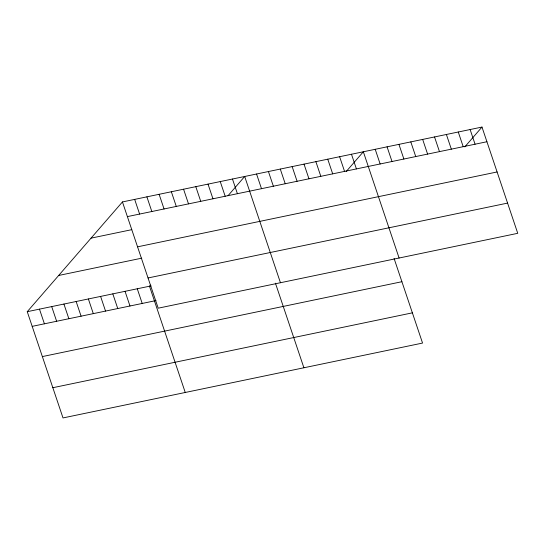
<?xml version="1.0" encoding="UTF-8"?>
<svg xmlns="http://www.w3.org/2000/svg" width="545" height="545" viewBox="0 0 545 545"><rect width="100%" height="100%" fill="white"/><g stroke="black" fill="none" stroke-linecap="round" stroke-linejoin="round"><path stroke-width="0.82" d="M394.083 258.466L422.552 343.064L63.009 417.933L27.25 311.685L122.448 201.936L481.991 127.067L517.75 233.315L158.207 308.184L122.448 201.936M150.475 285.096L149.494 286.234L185.252 392.475M228.008 195.723L244.691 176.478L280.45 282.726M346.164 171.58L363.345 151.776L399.097 258.023M464.817 146.871L481.991 127.067M127.387 216.61L486.93 141.741M91.035 238.151L131.781 229.67M137.558 246.831L497.101 171.961M58.662 275.47L141.795 258.16M148.036 277.964L507.579 203.094M27.25 311.685L151.081 285.9M32.189 326.36L156.013 300.574M42.36 356.58L401.903 281.711M52.838 387.713L412.381 312.844M470.131 129.54L475.07 144.214M458.263 132.006L463.202 146.687M446.396 134.479L451.335 149.153M434.535 136.952L439.474 151.626M422.668 139.418L427.607 154.099M410.807 141.891L415.74 156.565M398.94 144.364L403.879 159.038M387.073 146.83L392.012 161.511M375.212 149.303L380.144 163.977M351.477 154.242L356.416 168.923M339.617 156.715L344.556 171.389M327.749 159.188L332.688 173.862M315.882 161.654L320.821 176.335M304.021 164.127L308.961 178.801M292.154 166.6L297.093 181.274M280.287 169.066L285.226 183.747M268.426 171.539L273.365 186.213M256.559 174.012L261.498 188.686M275.429 283.175L303.899 367.773M232.47 179.026L237.409 193.7M220.241 181.574L225.18 196.248M208.02 184.115L212.959 198.796M195.798 186.662L200.737 201.337M183.57 189.21L188.509 203.884M171.348 191.751L176.287 206.426M159.12 194.299L164.059 208.973M146.898 196.847L151.837 211.521M134.669 199.388L139.609 214.062M137.272 288.775L142.211 303.449M125.043 291.323L129.983 305.997M112.822 293.871L117.761 308.545M100.6 296.412L105.539 311.086M88.372 298.96L93.311 313.634M76.15 301.508L81.089 316.182M63.922 304.049L68.861 318.723M51.7 306.597L56.639 321.271M39.472 309.144L44.411 323.819"/></g></svg>
